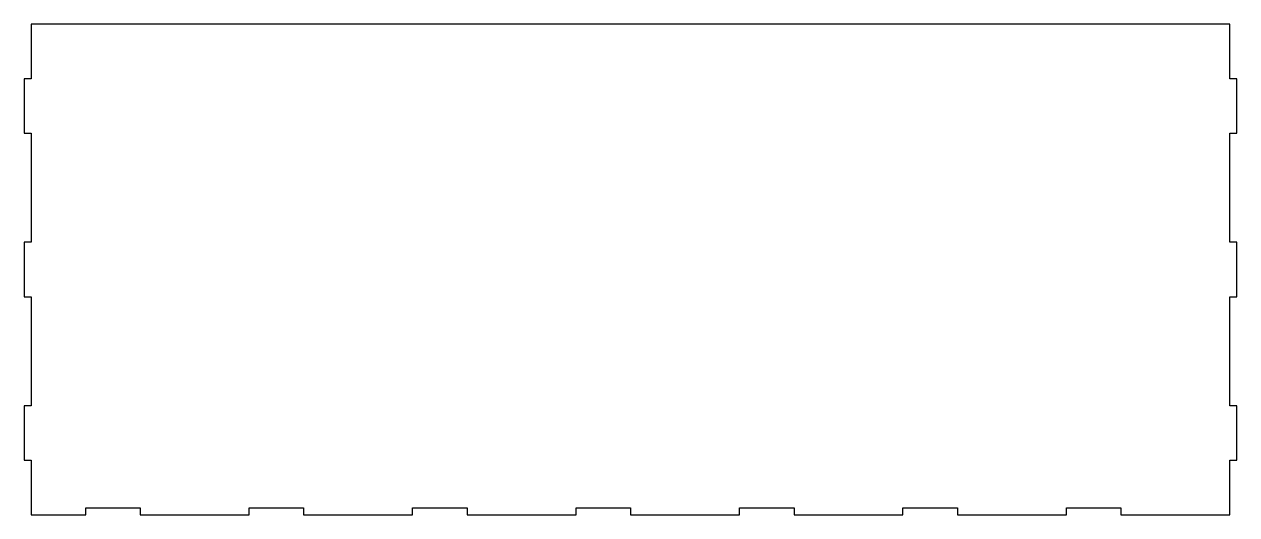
# Model space of a CAD drawing. Header units: millimetres. Extents: x 0 to 1113, y 0 to 450.
import ezdxf

# ---------------------------------------------------------------- set-up
doc = ezdxf.new("R2010")
doc.units = ezdxf.units.MM

msp = doc.modelspace()

# ---------------------------------------------------------------- linework, layer by layer
for p, q in [((1106.3, 450), (6.3, 450)), ((6.3, 450), (6.3, 400)), ((1106.3, 400), (1106.3, 450)), ((6.3, 400), (0, 400)), ((0, 400), (0, 350)), ((1112.7, 400), (1106.3, 400)), ((1112.7, 350), (1112.7, 400)), ((0, 350), (6.3, 350)), ((6.3, 350), (6.3, 250)), ((1106.3, 250), (1106.3, 350)), ((1106.3, 350), (1112.7, 350)), ((6.3, 250), (0, 250)), ((0, 250), (0, 200)), ((1112.7, 250), (1106.3, 250)), ((1112.7, 200), (1112.7, 250)), ((0, 200), (6.3, 200)), ((6.3, 200), (6.3, 100)), ((1106.3, 100), (1106.3, 200)), ((1106.3, 200), (1112.7, 200)), ((6.3, 100), (0, 100)), ((0, 100), (0, 50)), ((1112.7, 100), (1106.3, 100)), ((1112.7, 50), (1112.7, 100)), ((0, 50), (6.3, 50)), ((6.3, 50), (6.3, 0)), ((1106.3, 0), (1106.3, 50)), ((1106.3, 50), (1112.7, 50)), ((6.3, 0), (56.4, 0)), ((56.4, 0), (56.4, 6.3)), ((56.4, 6.3), (106.3, 6.3)), ((106.3, 6.3), (106.3, 0)), ((106.3, 0), (206.3, 0)), ((206.3, 0), (206.3, 6.3)), ((206.3, 6.3), (256.4, 6.3)), ((256.4, 6.3), (256.4, 0)), ((256.4, 0), (356.4, 0)), ((356.4, 0), (356.4, 6.3)), ((356.4, 6.3), (406.4, 6.3)), ((406.4, 6.3), (406.4, 0)), ((406.4, 0), (506.4, 0)), ((506.4, 0), (506.4, 6.3)), ((506.4, 6.3), (556.4, 6.3)), ((556.4, 6.3), (556.4, 0)), ((556.4, 0), (656.4, 0)), ((656.4, 0), (656.4, 6.3)), ((656.4, 6.3), (706.4, 6.3)), ((706.4, 6.3), (706.4, 0)), ((706.4, 0), (806.4, 0)), ((806.4, 0), (806.4, 6.3)), ((806.4, 6.3), (856.4, 6.3)), ((856.4, 6.3), (856.4, 0)), ((856.4, 0), (956.4, 0)), ((956.4, 0), (956.4, 6.3)), ((956.4, 6.3), (1006.4, 6.3)), ((1006.4, 6.3), (1006.4, 0)), ((1006.4, 0), (1106.3, 0))]:
    msp.add_line(p, q)

doc.saveas('drawing.dxf')
